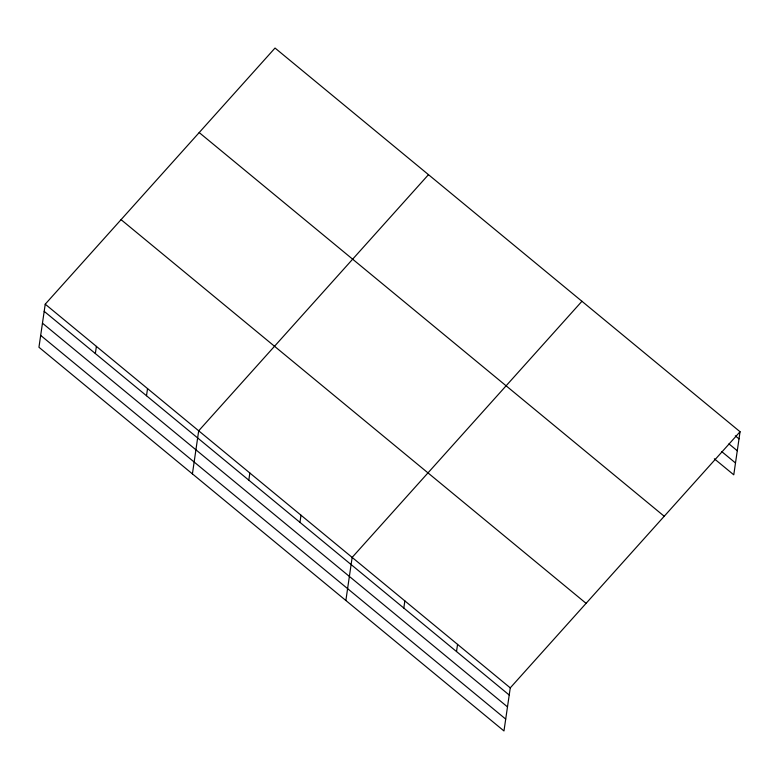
<?xml version="1.0" encoding="UTF-8"?>
<svg xmlns="http://www.w3.org/2000/svg" width="779" height="779" viewBox="0 0 779 779"><rect width="100%" height="100%" fill="white"/><g stroke="black" fill="none" stroke-linecap="round" stroke-linejoin="round"><path stroke-width="1.17" d="M45.231 304.18L38.95 347.259L503.974 730.955L510.264 687.867L740.05 431.741L275.026 48.045L45.231 304.18L510.264 687.867M95.34 353.539L96.392 346.382M146.501 395.742L147.543 388.594M192.413 473.875L198.694 430.797L428.479 174.662M248.803 480.156L249.845 472.999M299.954 522.368L300.996 515.211M345.866 600.502L352.147 557.413L581.942 301.278M403.814 608.058L404.856 600.901M456.513 651.536L457.555 644.379M740.05 431.741L733.769 474.82L714.343 458.802M735.308 435.841L739.008 438.898M728.959 443.884L737.275 450.749M721.627 451.518L735.493 462.969M199.19 132.566L664.224 516.263M121.066 219.659L586.09 603.345M44.189 311.337L509.213 695.024M42.465 323.188L507.489 706.884M40.683 335.408L505.707 719.095"/></g></svg>
